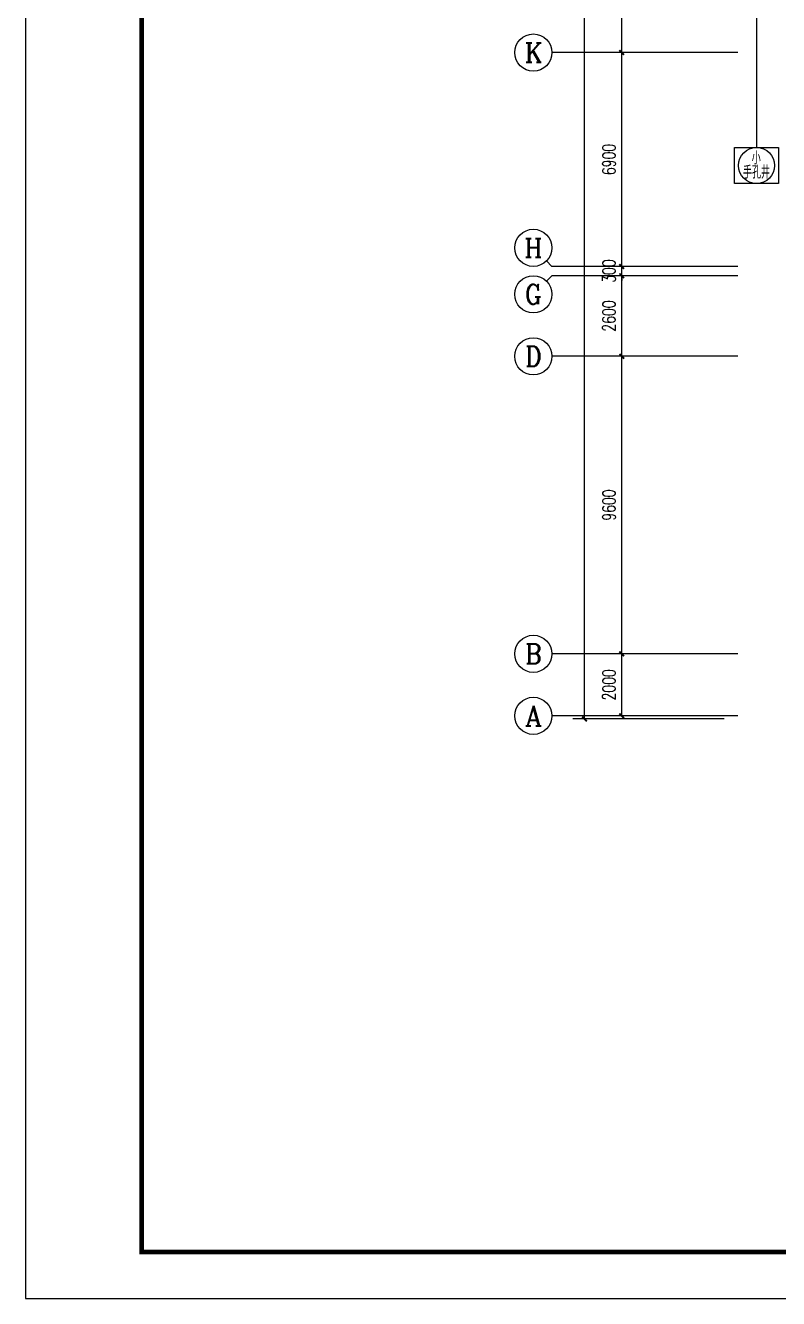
# Model space of a CAD drawing. Extents: x 0 to 302064749, y -59725395 to 1524223.
# Drawn here: x 2031892 to 2056187, y 1398073 to 1439149 of the extents above; entities that cross this region are included whole.
import ezdxf
from ezdxf.enums import TextEntityAlignment as Align

# ---------------------------------------------------------------- set-up
doc = ezdxf.new("R2010")
doc.units = 0
doc.header["$LTSCALE"] = 1000
for name, color, linetype in [('0-底图', 7, 'Continuous'), ('AXIS', 3, 'Continuous'), ('AXIS_TEXT', 7, 'Continuous'), ('BTTK', 7, 'Continuous'), ('PUB_TITLE', 4, 'Continuous'), ('WIRE-照明', 6, 'Continuous')]:
    doc.layers.add(name, color=color, linetype=linetype)
doc.styles.add('_TCH_AXIS', font='COMPLEX', dxfattribs={"bigfont": 'GBCBIG'})
doc.styles.add('A_DIM_T3', font='simplex.shx', dxfattribs={"width": 0.7, "bigfont": 'gbcbig.shx'})
doc.styles.add('COMPLEX', font='COMPLEX')
doc.styles.add('HZ(TK)', font='geniso.shx', dxfattribs={"width": 0.9, "bigfont": 'hztxt.shx'})
doc.styles.add('中西文等高字体', font='simplex.shx', dxfattribs={"width": 0.8, "bigfont": 'gbcbig.shx'})
doc.dimstyles.new('_TCH_ARCH&&150', dxfattribs={"dimtxt": 420, "dimasz": 150, "dimexe": 375, "dimexo": 450, "dimgap": 202.5, "dimtad": 1, "dimdec": 0, "dimzin": 0, "dimdsep": 46, "dimtxsty": 'A_DIM_T3', "dimblk": 'ARCHTICK', "dimcen": 0.09, "dimclrt": 7, "dimazin": 2, "dimtfac": 1, "dimtdec": 0, "dimtix": 1, "dimtmove": 2, "dimatfit": 3, "dimfxl": 150, "dimtolj": 1, "dimtzin": 0, "dimarcsym": 0})

# ---------------------------------------------------------------- blocks, each defined once
blk = doc.blocks.new('vhtemplate_2020年新竖式图框_A0')
at = {"layer": 'PUB_TITLE', "color": 7}
blk.add_lwpolyline([(0, 0), (1189, 0), (1189, 841), (0, 841)], close=True, dxfattribs=at)
at = {"layer": 'PUB_TITLE', "const_width": 1}
blk.add_lwpolyline([(25, 10), (1179, 10), (1179, 831), (25, 831)], close=True, dxfattribs=at)
at = {"layer": 'BTTK', "color": 4, "style": 'HZ(TK)', "width": 0.9}
for tag, p in [('合作单位', (1144, 743.5)), ('建设单位', (1144, 209.5)), ('工程名称', (1144, 176.5)), ('子项名称', (1154, 160)), ('图纸名称', (1144, 141))]:
    blk.add_attdef(tag, text='', height=3.5, dxfattribs=at).set_placement(p, align=Align.MIDDLE_CENTER)
for tag, p in [('注册证书号', (1156.5, 309.01)), ('注册印章号', (1156.5, 301.01)), ('设计号', (1154, 193)), ('图别', (1137.75, 34)), ('图号', (1170.25, 34)), ('版本号', (1137.75, 26)), ('日期', (1170.25, 26))]:
    blk.add_attdef(tag, text='', height=3.5, dxfattribs=at).set_placement(p, align=Align.MIDDLE)
blk = doc.blocks.new('A$C74FB5005')
at = {"layer": 'WIRE-照明'}
blk.add_lwpolyline([(0, 1167), (1417, 1167), (1417, 0), (0, 0)], close=True, dxfattribs=at)
blk.add_circle((708, 583), 583, dxfattribs=at)
at = {"layer": 'BTTK', "style": '中西文等高字体', "width": 0.7}
for s, height, p in [('小', 417, (552, 618)), ('手孔井', 416.7, (267, 158))]:
    blk.add_text(s, height=height, dxfattribs=at).set_placement(p)
blk = doc.blocks.new('gfhj')
at = {"layer": 'WIRE-照明'}
blk.add_line((2052854, -63166), (2052854, -74491), dxfattribs=at)
blk.add_blockref('A$C74FB5005', (2052146, -75658), dxfattribs=at)
blk = doc.blocks.new('_ArchTick')
at = {"color": 0, "linetype": 'ByBlock', "const_width": 0.4}
blk.add_lwpolyline([(-0.5, -0.5), (0.5, 0.5)], dxfattribs=at)
blk = doc.blocks.new('*D1005')
at = {"layer": 'AXIS', "color": 0, "lineweight": -2, "transparency": 16777216}
for p, q in [((1057031, -60050), (1053356, -60050)), ((1053731, -62050), (1053731, -60050)), ((1057031, -62050), (1053356, -62050))]:
    blk.add_line(p, q, dxfattribs=at)
at = {"layer": 'Defpoints', "color": 0, "transparency": 16777216}
for p in [(1053731, -60050), (1057481, -60050), (1057481, -62050)]:
    blk.add_point(p, dxfattribs=at)
at = {"layer": 'AXIS', "color": 0, "lineweight": -2, "transparency": 16777216, "xscale": 150, "yscale": 150, "zscale": 150}
for p, rotation in [((1053731, -60050), 90), ((1053731, -62050), 270)]:
    blk.add_blockref('_ArchTick', p, dxfattribs=dict(at, rotation=rotation))
at = {"layer": 'AXIS', "color": 7, "transparency": 16777216, "insert": (1053318, -61050), "char_height": 420, "attachment_point": 5, "rotation": 90, "style": 'A_DIM_T3'}
blk.add_mtext('\\A1;2000', dxfattribs=at)
blk = doc.blocks.new('*D1006')
at = {"layer": 'AXIS', "color": 0, "lineweight": -2, "transparency": 16777216}
for p, q in [((1057031, -50450), (1053356, -50450)), ((1053731, -60050), (1053731, -50450)), ((1057031, -60050), (1053356, -60050))]:
    blk.add_line(p, q, dxfattribs=at)
at = {"layer": 'Defpoints', "color": 0, "transparency": 16777216}
for p in [(1053731, -50450), (1057481, -50450), (1057481, -60050)]:
    blk.add_point(p, dxfattribs=at)
at = {"layer": 'AXIS', "color": 0, "lineweight": -2, "transparency": 16777216, "xscale": 150, "yscale": 150, "zscale": 150}
for p, rotation in [((1053731, -50450), 90), ((1053731, -60050), 270)]:
    blk.add_blockref('_ArchTick', p, dxfattribs=dict(at, rotation=rotation))
at = {"layer": 'AXIS', "color": 7, "transparency": 16777216, "insert": (1053318, -55250), "char_height": 420, "attachment_point": 5, "rotation": 90, "style": 'A_DIM_T3'}
blk.add_mtext('\\A1;9600', dxfattribs=at)
blk = doc.blocks.new('*D1007')
at = {"layer": 'AXIS', "color": 0, "lineweight": -2, "transparency": 16777216}
for p, q in [((1057031, -47850), (1053356, -47850)), ((1053731, -50450), (1053731, -47850)), ((1057031, -50450), (1053356, -50450))]:
    blk.add_line(p, q, dxfattribs=at)
at = {"layer": 'Defpoints', "color": 0, "transparency": 16777216}
for p in [(1053731, -47850), (1057481, -47850), (1057481, -50450)]:
    blk.add_point(p, dxfattribs=at)
at = {"layer": 'AXIS', "color": 0, "lineweight": -2, "transparency": 16777216, "xscale": 150, "yscale": 150, "zscale": 150}
for p, rotation in [((1053731, -47850), 90), ((1053731, -50450), 270)]:
    blk.add_blockref('_ArchTick', p, dxfattribs=dict(at, rotation=rotation))
at = {"layer": 'AXIS', "color": 7, "transparency": 16777216, "insert": (1053318, -49150), "char_height": 420, "attachment_point": 5, "rotation": 90, "style": 'A_DIM_T3'}
blk.add_mtext('\\A1;2600', dxfattribs=at)
blk = doc.blocks.new('*D1008')
at = {"layer": 'AXIS', "color": 0, "lineweight": -2, "transparency": 16777216}
for p, q in [((1057031, -47550), (1053356, -47550)), ((1053731, -47550), (1053731, -47400)), ((1053731, -47850), (1053731, -47550)), ((1057031, -47850), (1053356, -47850)), ((1053731, -47850), (1053731, -48000))]:
    blk.add_line(p, q, dxfattribs=at)
at = {"layer": 'Defpoints', "color": 0, "transparency": 16777216}
for p in [(1053731, -47550), (1057481, -47550), (1057481, -47850)]:
    blk.add_point(p, dxfattribs=at)
at = {"layer": 'AXIS', "color": 0, "lineweight": -2, "transparency": 16777216, "xscale": 150, "yscale": 150, "zscale": 150}
for p, rotation in [((1053731, -47550), 270), ((1053731, -47850), 90)]:
    blk.add_blockref('_ArchTick', p, dxfattribs=dict(at, rotation=rotation))
at = {"layer": 'AXIS', "color": 7, "transparency": 16777216, "insert": (1053318, -47700), "char_height": 420, "attachment_point": 5, "rotation": 90, "style": 'A_DIM_T3'}
blk.add_mtext('\\A1;300', dxfattribs=at)
blk = doc.blocks.new('*D1009')
at = {"layer": 'AXIS', "color": 0, "lineweight": -2, "transparency": 16777216}
for p, q in [((1057031, -40650), (1053356, -40650)), ((1053731, -47550), (1053731, -40650)), ((1057031, -47550), (1053356, -47550))]:
    blk.add_line(p, q, dxfattribs=at)
at = {"layer": 'Defpoints', "color": 0, "transparency": 16777216}
for p in [(1053731, -40650), (1057481, -40650), (1057481, -47550)]:
    blk.add_point(p, dxfattribs=at)
at = {"layer": 'AXIS', "color": 0, "lineweight": -2, "transparency": 16777216, "xscale": 150, "yscale": 150, "zscale": 150}
for p, rotation in [((1053731, -40650), 90), ((1053731, -47550), 270)]:
    blk.add_blockref('_ArchTick', p, dxfattribs=dict(at, rotation=rotation))
at = {"layer": 'AXIS', "color": 7, "transparency": 16777216, "insert": (1053318, -44100), "char_height": 420, "attachment_point": 5, "rotation": 90, "style": 'A_DIM_T3'}
blk.add_mtext('\\A1;6900', dxfattribs=at)
blk = doc.blocks.new('*D1010')
at = {"layer": 'AXIS', "color": 0, "lineweight": -2, "transparency": 16777216}
for p, q in [((1057031, -34350), (1053356, -34350)), ((1053731, -40650), (1053731, -34350)), ((1057031, -40650), (1053356, -40650))]:
    blk.add_line(p, q, dxfattribs=at)
at = {"layer": 'Defpoints', "color": 0, "transparency": 16777216}
for p in [(1053731, -34350), (1057481, -34350), (1057481, -40650)]:
    blk.add_point(p, dxfattribs=at)
at = {"layer": 'AXIS', "color": 0, "lineweight": -2, "transparency": 16777216, "xscale": 150, "yscale": 150, "zscale": 150}
for p, rotation in [((1053731, -34350), 90), ((1053731, -40650), 270)]:
    blk.add_blockref('_ArchTick', p, dxfattribs=dict(at, rotation=rotation))
at = {"layer": 'AXIS', "color": 7, "transparency": 16777216, "insert": (1053318, -37500), "char_height": 420, "attachment_point": 5, "rotation": 90, "style": 'A_DIM_T3'}
blk.add_mtext('\\A1;6300', dxfattribs=at)
blk = doc.blocks.new('*D1026')
at = {"layer": 'AXIS', "color": 0, "lineweight": -2, "transparency": 16777216}
for p, q in [((1057031, 28250), (1052156, 28250)), ((1052531, -62150), (1052531, 28250)), ((1057031, -62150), (1052156, -62150))]:
    blk.add_line(p, q, dxfattribs=at)
at = {"layer": 'Defpoints', "color": 0, "transparency": 16777216}
for p in [(1052531, 28250), (1057481, 28250), (1057481, -62150)]:
    blk.add_point(p, dxfattribs=at)
at = {"layer": 'AXIS', "color": 0, "lineweight": -2, "transparency": 16777216, "xscale": 150, "yscale": 150, "zscale": 150}
for p, rotation in [((1052531, 28250), 90), ((1052531, -62150), 270)]:
    blk.add_blockref('_ArchTick', p, dxfattribs=dict(at, rotation=rotation))
at = {"layer": 'AXIS', "color": 7, "transparency": 16777216, "insert": (1052118, -16950), "char_height": 420, "attachment_point": 5, "rotation": 90, "style": 'A_DIM_T3'}
blk.add_mtext('\\A1;90400', dxfattribs=at)
blk = doc.blocks.new('_AXISO')
blk.add_circle((0, 0), 0.5)
at = {"layer": 'AXIS_TEXT', "style": 'COMPLEX', "width": 1.041667}
blk.add_attdef('A', text='', height=0.56, dxfattribs=at).set_placement((-0.25, -0.28), (0.25, -0.28), align=Align.FIT)
blk = doc.blocks.new('gfhjghj')
at = {"layer": 'AXIS'}
for p, q in [((1057481, -40649.9), (1051481, -40649.9)), ((1051305.2, -47374.2), (1051481, -47549.9)), ((1057481, -47549.9), (1051481, -47549.9)), ((1051305.2, -48025.7), (1051481, -47849.9)), ((1057481, -47849.9), (1051481, -47849.9)), ((1057481, -50449.9), (1051481, -50449.9)), ((1057481, -60049.9), (1051481, -60049.9)), ((1057481, -62049.9), (1051481, -62049.9))]:
    blk.add_line(p, q, dxfattribs=at)
ref = blk.add_blockref('_AXISO', (1050881, -40649.9), dxfattribs=dict(at, xscale=1200, yscale=1200, zscale=1200))
ref.add_attrib('A', 'K', dxfattribs={"layer": 'AXIS_TEXT', "height": 622.9, "style": '_TCH_AXIS'}).set_placement((1050599.2, -40961.4), (1051162.7, -40961.4), align=Align.FIT)
ref = blk.add_blockref('_AXISO', (1050881, -46949.9), dxfattribs=dict(at, xscale=1200, yscale=1200, zscale=1200))
ref.add_attrib('A', 'H', dxfattribs={"layer": 'AXIS_TEXT', "height": 608.3, "style": '_TCH_AXIS'}).set_placement((1050591.3, -47254.1), (1051170.6, -47254.1), align=Align.FIT)
ref = blk.add_blockref('_AXISO', (1050881, -48449.9), dxfattribs=dict(at, xscale=1200, yscale=1200, zscale=1200))
ref.add_attrib('A', 'G', dxfattribs={"layer": 'AXIS_TEXT', "height": 637.8, "style": '_TCH_AXIS'}).set_placement((1050607.6, -48768.8), (1051154.3, -48768.8), align=Align.FIT)
ref = blk.add_blockref('_AXISO', (1050881, -50449.9), dxfattribs=dict(at, xscale=1200, yscale=1200, zscale=1200))
ref.add_attrib('A', 'D', dxfattribs={"layer": 'AXIS_TEXT', "height": 652.9, "style": '_TCH_AXIS'}).set_placement((1050616.7, -50776.4), (1051145.2, -50776.4), align=Align.FIT)
ref = blk.add_blockref('_AXISO', (1050881, -60049.9), dxfattribs=dict(at, xscale=1200, yscale=1200, zscale=1200))
ref.add_attrib('A', 'B', dxfattribs={"layer": 'AXIS_TEXT', "height": 652.9, "style": '_TCH_AXIS'}).set_placement((1050616.7, -60376.4), (1051145.2, -60376.4), align=Align.FIT)
ref = blk.add_blockref('_AXISO', (1050881, -62049.9), dxfattribs=dict(at, xscale=1200, yscale=1200, zscale=1200))
ref.add_attrib('A', 'A', dxfattribs={"layer": 'AXIS_TEXT', "height": 637.8, "style": '_TCH_AXIS'}).set_placement((1050607.6, -62368.8), (1051154.3, -62368.8), align=Align.FIT)
for p1, p2, distance, picture, middle in [((1057481, -62149.9), (1057481, 28250.1), 4950, '*D1026', (1052118.5, -16949.9)), ((1057481, -40649.9), (1057481, -34349.9), 3750, '*D1010', (1053318.5, -37499.9)), ((1057481, -47549.9), (1057481, -40649.9), 3750, '*D1009', (1053318.5, -44099.9)), ((1057481, -47849.9), (1057481, -47549.9), 3750, '*D1008', (1053318.5, -47699.9)), ((1057481, -50449.9), (1057481, -47849.9), 3750, '*D1007', (1053318.5, -49149.9)), ((1057481, -60049.9), (1057481, -50449.9), 3750, '*D1006', (1053318.5, -55249.9)), ((1057481, -62049.9), (1057481, -60049.9), 3750, '*D1005', (1053318.5, -61049.9))]:
    dim = blk.add_aligned_dim(p1=p1, p2=p2, distance=distance, dimstyle='_TCH_ARCH&&150', dxfattribs=at)
    dim.commit()
    dim.dimension.update_dxf_attribs({"geometry": picture, "text_midpoint": middle})

msp = doc.modelspace()

# ---------------------------------------------------------------- block references
at = {"layer": '0-底图', "xscale": 150, "yscale": 150, "zscale": 150}
msp.add_blockref('vhtemplate_2020年新竖式图框_A0', (2031892, 1398073), dxfattribs=at)
at = {"layer": '0-底图'}
for name, p in [('gfhjghj', (997397, 1478924)), ('gfhj', (2624, 1509706))]:
    msp.add_blockref(name, p, dxfattribs=at)

doc.saveas('drawing.dxf')
